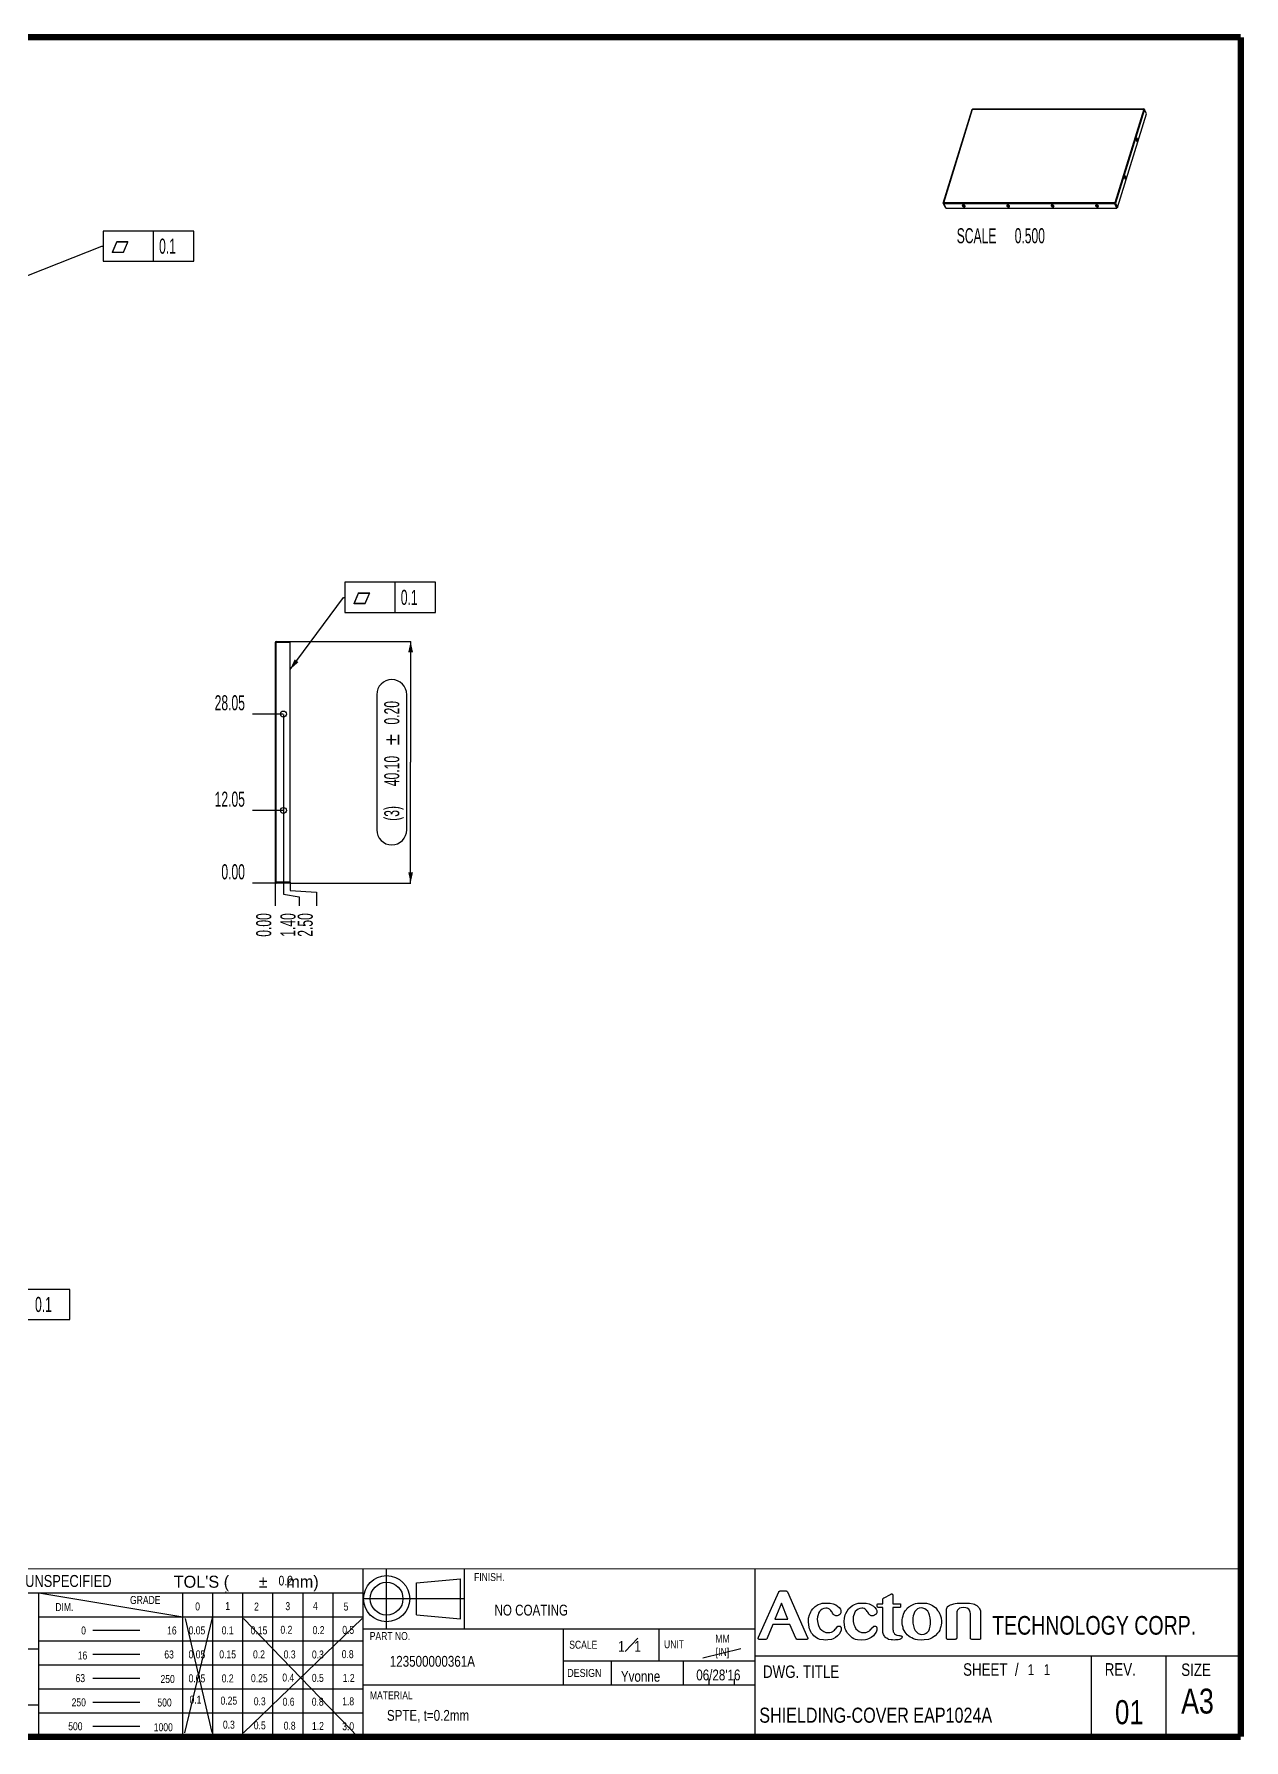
# Model space of a CAD drawing. Header units: millimetres. Extents: x -1 to 407, y -1 to 283.
# Drawn here: x 205.8 to 406.5, y -0.5 to 282.5 of the extents above; entities that cross this region are included whole.
import ezdxf
from ezdxf.enums import TextEntityAlignment as Align

# ---------------------------------------------------------------- set-up
doc = ezdxf.new("R2010")
doc.units = ezdxf.units.MM
doc.header["$LTSCALE"] = 23.1
doc.layers.get('0').update_dxf_attribs({"linetype": 'CONTINUOUS'})
doc.layers.add('02___PRT_ALL_AXES', color=7, linetype='CONTINUOUS')
doc.styles.get("Standard").update_dxf_attribs({"font": 'txt', "width": 0.6})
doc.styles.add('TEXTSTYLE_10', font='txt', dxfattribs={"width": 0.836201})
doc.styles.add('TEXTSTYLE_13', font='gdt', dxfattribs={"width": 0.6})
doc.styles.add('TEXTSTYLE_2', font='txt', dxfattribs={"width": 0.8})
doc.styles.add('TEXTSTYLE_3', font='txt', dxfattribs={"width": 0.782203})
doc.styles.add('TEXTSTYLE_5', font='txt', dxfattribs={"width": 1.011905})
doc.styles.add('TEXTSTYLE_6', font='gdt', dxfattribs={"width": 1.011905})
doc.dimstyles.new('DIMSTYLE_1', dxfattribs={"dimtxt": 2.5, "dimasz": 1.8, "dimexe": 0.05, "dimexo": 0.0625, "dimtad": 1, "dimzin": 0, "dimdsep": 46, "dimtxsty": 'Standard', "dimblk": '_FILLED', "dimblk1": '_FILLED', "dimblk2": '_FILLED', "dimcen": 0.09, "dimadec": 0, "dimazin": 0, "dimtol": 1, "dimtp": 0.2, "dimtm": 0.2, "dimtfac": 1, "dimtofl": 0, "dimtmove": 0, "dimatfit": 3, "dimldrblk": '_FILLED', "dimfxl": 1, "dimtolj": 1, "dimtzin": 0, "dimarcsym": 0})
doc.dimstyles.new('DIMSTYLE_2', dxfattribs={"dimtxt": 2.5, "dimasz": 1.8, "dimexe": 0.05, "dimexo": 0.0625, "dimtad": 0, "dimtih": 1, "dimtoh": 1, "dimzin": 0, "dimdsep": 46, "dimtxsty": 'Standard', "dimblk": '_FILLED', "dimblk1": '_FILLED', "dimblk2": '_FILLED', "dimcen": 0.09, "dimadec": 0, "dimazin": 0, "dimtp": 0.01, "dimtm": 0.01, "dimtfac": 1, "dimtofl": 0, "dimtmove": 0, "dimatfit": 3, "dimldrblk": '_FILLED', "dimfxl": 1, "dimtolj": 1, "dimtzin": 0, "dimarcsym": 0})
doc.dimstyles.get("Standard").update_dxf_attribs({"dimtxt": 2.5, "dimasz": 1.8, "dimexe": 0.05, "dimexo": 0.0625, "dimtad": 1, "dimzin": 0, "dimdsep": 46, "dimtxsty": 'Standard', "dimblk": '_FILLED', "dimblk1": '_FILLED', "dimblk2": '_FILLED', "dimcen": 0.09, "dimadec": 0, "dimazin": 0, "dimtol": 1, "dimtp": 0.01, "dimtm": 0.01, "dimtfac": 1, "dimtofl": 0, "dimtmove": 0, "dimatfit": 3, "dimldrblk": '_FILLED', "dimfxl": 1, "dimtolj": 1, "dimtzin": 0, "dimarcsym": 0})

# ---------------------------------------------------------------- blocks, each defined once
blk = doc.blocks.new('_FILLED')
at = {"color": 0, "linetype": 'ByBlock'}
blk.add_solid([(0, 0), (-1, 0.22), (-1, -0.22)], dxfattribs=at)
blk = doc.blocks.new('*D3')
at = {"color": 2, "linetype": 'Continuous'}
for p, q in [((248.3, 181.75), (268.29, 181.75)), ((268.24, 181.75), (268.24, 161.7)), ((268.24, 141.65), (268.24, 161.7)), ((248.3, 141.65), (268.29, 141.65))]:
    blk.add_line(p, q, dxfattribs=at)
at = {"color": 2, "linetype": 'Continuous', "xscale": 1.8, "yscale": 1.8, "zscale": 1.8}
for p, rotation in [((268.24, 181.75), 90), ((268.24, 141.65), 270)]:
    blk.add_blockref('_FILLED', p, dxfattribs=dict(at, rotation=rotation))
at = {"color": 2, "linetype": 'Continuous', "width": 0.6}
for s, p in [('0.20', (266.36, 169.91)), ('40.10', (266.36, 160.24)), ('(3) ', (266.36, 153.49))]:
    blk.add_text(s, height=2.5, rotation=90, dxfattribs=at).set_placement(p, align=Align.CENTER)
at = {"color": 2, "linetype": 'Continuous', "style": 'TEXTSTYLE_13'}
blk.add_text('`', height=2.5, rotation=90, dxfattribs=at).set_placement((266.36, 165.45), align=Align.CENTER)
blk = doc.blocks.new('*D26')
at = {"color": 2, "linetype": 'Continuous'}
blk.add_line((247.07, 169.7), (241.99, 169.7), dxfattribs=at)
at = {"color": 2, "linetype": 'Continuous', "width": 0.6}
blk.add_text('28.05', height=2.5, dxfattribs=at).set_placement((240.74, 170.32), align=Align.RIGHT)
blk = doc.blocks.new('*D27')
at = {"color": 2, "linetype": 'Continuous'}
blk.add_line((245.87, 141.65), (241.99, 141.65), dxfattribs=at)
at = {"color": 2, "linetype": 'Continuous', "width": 0.6}
blk.add_text('0.00', height=2.5, dxfattribs=at).set_placement((240.74, 142.27), align=Align.RIGHT)
blk = doc.blocks.new('*D28')
at = {"color": 2, "linetype": 'Continuous'}
blk.add_line((247.07, 153.7), (241.99, 153.7), dxfattribs=at)
at = {"color": 2, "linetype": 'Continuous', "width": 0.6}
blk.add_text('12.05', height=2.5, dxfattribs=at).set_placement((240.74, 154.32), align=Align.RIGHT)
blk = doc.blocks.new('*D29')
at = {"color": 2, "linetype": 'Continuous'}
for p, q in [((247.14, 169.64), (247.14, 139.83)), ((247.14, 139.83), (249.75, 139.37)), ((249.75, 139.37), (249.75, 137.9))]:
    blk.add_line(p, q, dxfattribs=at)
at = {"color": 2, "linetype": 'Continuous', "width": 0.6}
blk.add_text('1.40', height=2.5, rotation=90, dxfattribs=at).set_placement((249.13, 136.65), align=Align.RIGHT)
blk = doc.blocks.new('*D30')
at = {"color": 2, "linetype": 'Continuous'}
blk.add_line((245.74, 141.79), (245.74, 137.9), dxfattribs=at)
at = {"color": 2, "linetype": 'Continuous', "width": 0.6}
blk.add_text('0.00', height=2.5, rotation=90, dxfattribs=at).set_placement((245.11, 136.65), align=Align.RIGHT)
blk = doc.blocks.new('*D31')
at = {"color": 2, "linetype": 'Continuous'}
for p, q in [((248.24, 141.79), (248.24, 140.42)), ((248.24, 140.42), (252.63, 140.13)), ((252.63, 140.13), (252.63, 137.9))]:
    blk.add_line(p, q, dxfattribs=at)
at = {"color": 2, "linetype": 'Continuous', "width": 0.6}
blk.add_text('2.50', height=2.5, rotation=90, dxfattribs=at).set_placement((252, 136.65), align=Align.RIGHT)

msp = doc.modelspace()

# ---------------------------------------------------------------- linework, layer by layer
at = {"color": 7, "linetype": 'Continuous'}
for p, q in [((356.632, 254.481), (361.437, 270.031)), ((356.697, 254.514), (361.502, 270.064)), ((361.502, 270.064), (389.887, 270.064)), ((361.533, 270.102), (389.918, 270.102)), ((389.887, 270.064), (385.082, 254.514)), ((390.01, 270.002), (385.205, 254.452)), ((385.555, 253.737), (390.361, 269.287)), ((389.942, 270.08), (389.935, 270.056)), ((389.942, 270.08), (389.96, 270.044)), ((390.361, 269.287), (390.01, 270.002)), ((356.635, 254.452), (356.632, 254.481)), ((356.986, 253.737), (356.635, 254.452)), ((356.635, 254.452), (356.689, 254.452)), ((385.082, 254.514), (356.697, 254.514)), ((356.703, 254.373), (357.054, 253.658)), ((385.088, 254.373), (356.703, 254.373)), ((356.986, 253.737), (357.015, 253.737)), ((357.054, 253.658), (385.439, 253.658)), ((385.082, 254.514), (385.113, 254.452)), ((385.088, 254.373), (385.113, 254.452)), ((385.439, 253.658), (385.088, 254.373)), ((385.205, 254.452), (385.113, 254.452)), ((385.205, 254.452), (385.555, 253.737)), ((385.439, 253.658), (385.463, 253.737)), ((385.555, 253.737), (385.463, 253.737)), ((245.736, 181.551), (245.736, 141.848)), ((248.236, 181.551), (245.736, 181.551)), ((245.936, 141.648), (245.936, 181.751)), ((245.936, 181.751), (248.236, 181.751)), ((248.236, 141.648), (248.236, 181.751)), ((245.736, 141.848), (248.236, 141.848)), ((248.236, 141.648), (245.936, 141.648)), ((109.517, 27.882), (405.995, 27.894)), ((260.341, 0), (260.341, 27.888)), ((264.255, 17.928), (264.255, 27.888)), ((269.196, 25.564), (276.528, 26.228)), ((269.196, 20.252), (269.196, 25.564)), ((276.528, 19.588), (276.528, 26.228)), ((277.192, 17.928), (277.192, 27.888)), ((325.412, 0), (325.412, 27.894)), ((109.541, 23.899), (260.341, 23.904)), ((206.557, 23.904), (230.461, 19.92)), ((206.557, 0), (206.557, 23.904)), ((230.461, 0), (230.461, 23.904)), ((235.441, 0), (235.441, 23.904)), ((240.421, 0), (240.421, 23.904)), ((245.401, 0), (245.401, 23.904)), ((250.381, 0), (250.381, 23.904)), ((255.361, 0), (255.361, 23.904)), ((277.192, 22.908), (260.341, 22.908)), ((325.952, 16.515), (329.351, 24.022)), ((329.351, 24.124), (329.402, 24.124)), ((329.351, 24.022), (329.351, 24.124)), ((329.402, 24.175), (329.503, 24.175)), ((329.402, 24.124), (329.402, 24.175)), ((329.503, 24.175), (329.554, 24.225)), ((329.554, 24.225), (330.569, 24.225)), ((330.569, 24.225), (330.619, 24.175)), ((330.619, 24.175), (330.67, 24.175)), ((330.67, 24.175), (330.771, 24.073)), ((330.771, 24.073), (334.119, 16.464)), ((346.598, 22.906), (346.75, 23.059)), ((346.598, 22.044), (346.598, 22.906)), ((346.75, 23.059), (346.801, 23.059)), ((346.801, 23.059), (347.866, 23.617)), ((347.866, 23.617), (347.917, 23.667)), ((347.917, 23.667), (347.968, 23.667)), ((347.968, 23.667), (348.018, 23.718)), ((348.018, 23.718), (348.12, 23.718)), ((348.12, 23.718), (348.171, 23.667)), ((348.171, 23.667), (348.221, 23.667)), ((348.221, 23.667), (348.221, 23.617)), ((348.221, 23.617), (348.272, 23.566)), ((348.272, 23.566), (348.272, 22.044)), ((206.557, 19.92), (260.341, 19.92)), ((269.196, 20.252), (276.528, 19.588)), ((329.757, 22.146), (328.692, 19.508)), ((330.822, 19.508), (329.757, 22.146)), ((334.272, 19.66), (334.424, 20.218)), ((334.424, 20.218), (334.525, 20.472)), ((334.525, 20.472), (334.627, 20.725)), ((334.627, 20.725), (334.779, 20.979)), ((334.779, 20.979), (334.982, 21.232)), ((334.982, 21.232), (335.388, 21.638)), ((335.388, 21.638), (335.895, 21.943)), ((335.743, 19.914), (335.692, 19.508)), ((335.844, 20.218), (335.743, 19.914)), ((335.946, 20.522), (335.844, 20.218)), ((335.895, 21.943), (336.25, 22.044)), ((336.098, 20.776), (335.946, 20.522)), ((336.301, 21.03), (336.098, 20.776)), ((336.25, 22.044), (336.554, 22.146)), ((336.554, 21.182), (336.301, 21.03)), ((336.554, 22.146), (336.909, 22.196)), ((336.808, 21.283), (336.554, 21.182)), ((337.112, 21.334), (336.808, 21.283)), ((336.909, 22.196), (337.315, 22.196)), ((337.366, 21.334), (337.112, 21.334)), ((337.315, 22.196), (337.873, 22.146)), ((337.518, 21.283), (337.366, 21.334)), ((337.721, 21.182), (337.518, 21.283)), ((337.975, 20.928), (337.721, 21.182)), ((337.873, 22.146), (338.38, 22.044)), ((338.076, 20.776), (337.975, 20.928)), ((338.178, 20.674), (338.076, 20.776)), ((338.228, 20.522), (338.178, 20.674)), ((338.33, 20.37), (338.228, 20.522)), ((338.431, 20.269), (338.33, 20.37)), ((338.38, 22.044), (338.786, 21.892)), ((338.482, 20.218), (338.431, 20.269)), ((338.685, 20.116), (338.482, 20.218)), ((338.786, 20.066), (338.685, 20.116)), ((338.786, 21.892), (339.091, 21.689)), ((339.04, 20.066), (338.786, 20.066)), ((339.192, 20.116), (339.04, 20.066)), ((339.091, 21.689), (339.344, 21.435)), ((339.293, 20.167), (339.192, 20.116)), ((339.446, 20.269), (339.293, 20.167)), ((339.344, 21.435), (339.547, 21.182)), ((339.496, 20.319), (339.446, 20.269)), ((339.598, 20.472), (339.496, 20.319)), ((339.547, 21.182), (339.649, 20.979)), ((339.649, 20.573), (339.598, 20.472)), ((339.649, 20.979), (339.649, 20.573)), ((340.257, 19.66), (340.359, 20.218)), ((340.359, 20.218), (340.46, 20.472)), ((340.46, 20.472), (340.917, 21.232)), ((340.917, 21.232), (341.323, 21.638)), ((341.323, 21.638), (341.576, 21.79)), ((341.576, 21.79), (341.881, 21.943)), ((341.881, 20.522), (341.678, 19.914)), ((341.678, 19.914), (341.678, 19.102)), ((341.881, 21.943), (342.185, 22.044)), ((342.033, 20.776), (341.881, 20.522)), ((342.286, 21.03), (342.033, 20.776)), ((342.185, 22.044), (342.489, 22.146)), ((342.489, 21.182), (342.286, 21.03)), ((342.489, 22.146), (342.895, 22.196)), ((342.794, 21.283), (342.489, 21.182)), ((343.098, 21.334), (342.794, 21.283)), ((342.895, 22.196), (343.25, 22.196)), ((343.301, 21.334), (343.098, 21.334)), ((343.25, 22.196), (343.808, 22.146)), ((343.504, 21.283), (343.301, 21.334)), ((343.656, 21.182), (343.504, 21.283)), ((343.757, 21.08), (343.656, 21.182)), ((343.91, 20.928), (343.757, 21.08)), ((343.808, 22.146), (344.315, 22.044)), ((344.011, 20.776), (343.91, 20.928)), ((344.112, 20.674), (344.011, 20.776)), ((344.214, 20.522), (344.112, 20.674)), ((344.265, 20.37), (344.214, 20.522)), ((344.315, 20.269), (344.265, 20.37)), ((344.315, 22.044), (344.67, 21.892)), ((344.417, 20.218), (344.315, 20.269)), ((344.518, 20.167), (344.417, 20.218)), ((344.569, 20.116), (344.518, 20.167)), ((344.67, 20.066), (344.569, 20.116)), ((344.67, 21.892), (345.026, 21.689)), ((344.975, 20.066), (344.67, 20.066)), ((345.127, 20.116), (344.975, 20.066)), ((345.026, 21.689), (345.279, 21.435)), ((345.228, 20.167), (345.127, 20.116)), ((345.381, 20.269), (345.228, 20.167)), ((345.279, 21.435), (345.482, 21.182)), ((345.482, 20.319), (345.381, 20.269)), ((345.482, 21.182), (345.584, 20.979)), ((345.533, 20.472), (345.482, 20.319)), ((345.584, 20.573), (345.533, 20.472)), ((345.584, 20.979), (345.584, 20.573)), ((345.685, 21.943), (345.736, 21.943)), ((345.685, 21.638), (345.685, 21.943)), ((345.736, 21.537), (345.685, 21.638)), ((345.736, 22.044), (346.598, 22.044)), ((345.736, 21.943), (345.736, 22.044)), ((345.736, 21.486), (345.736, 21.537)), ((345.786, 21.486), (345.736, 21.486)), ((345.786, 21.435), (345.786, 21.486)), ((346.598, 21.435), (345.786, 21.435)), ((346.598, 17.276), (346.598, 21.435)), ((348.272, 22.044), (349.54, 22.044)), ((349.489, 21.435), (348.272, 21.435)), ((348.272, 21.435), (348.272, 17.783)), ((349.54, 21.486), (349.489, 21.486)), ((349.489, 21.486), (349.489, 21.435)), ((349.54, 22.044), (349.54, 21.486)), ((349.845, 19.761), (349.946, 20.066)), ((349.946, 20.066), (350.047, 20.319)), ((350.047, 20.319), (350.149, 20.624)), ((350.149, 20.624), (350.301, 20.877)), ((350.301, 20.877), (350.504, 21.131)), ((350.504, 21.131), (350.656, 21.334)), ((350.656, 21.334), (350.91, 21.537)), ((350.91, 21.537), (351.417, 21.841)), ((351.417, 21.841), (351.721, 21.993)), ((351.62, 20.066), (351.569, 19.711)), ((351.924, 20.776), (351.62, 20.066)), ((351.721, 21.993), (352.026, 22.095)), ((352.127, 21.03), (351.924, 20.776)), ((352.026, 22.095), (352.33, 22.146)), ((352.33, 21.232), (352.127, 21.03)), ((352.33, 22.146), (352.685, 22.196)), ((352.634, 21.334), (352.33, 21.232)), ((352.99, 21.385), (352.634, 21.334)), ((352.685, 22.196), (353.446, 22.196)), ((353.243, 21.334), (352.99, 21.385)), ((353.548, 21.232), (353.243, 21.334)), ((353.446, 22.196), (353.852, 22.146)), ((353.801, 21.08), (353.548, 21.232)), ((354.055, 20.827), (353.801, 21.08)), ((353.852, 22.146), (354.207, 22.044)), ((354.207, 20.522), (354.055, 20.827)), ((354.207, 22.044), (354.511, 21.943)), ((354.359, 20.167), (354.207, 20.522)), ((354.461, 19.711), (354.359, 20.167)), ((354.511, 21.943), (354.816, 21.79)), ((354.816, 21.79), (355.069, 21.638)), ((355.069, 21.638), (355.323, 21.435)), ((355.323, 21.435), (355.526, 21.232)), ((355.526, 21.232), (355.678, 20.979)), ((355.678, 20.979), (355.881, 20.725)), ((355.881, 20.725), (355.982, 20.472)), ((355.982, 20.472), (356.135, 20.218)), ((356.135, 20.218), (356.287, 19.711)), ((357.149, 21.182), (357.2, 21.334)), ((357.149, 16.312), (357.149, 21.182)), ((357.2, 21.334), (357.251, 21.435)), ((357.251, 21.435), (357.352, 21.588)), ((357.352, 21.588), (357.453, 21.689)), ((357.453, 21.689), (357.606, 21.79)), ((357.606, 21.79), (357.809, 21.892)), ((357.809, 21.892), (358.062, 21.943)), ((358.062, 21.943), (358.367, 22.044)), ((358.367, 22.044), (358.62, 22.095)), ((358.62, 22.095), (358.925, 22.146)), ((358.925, 20.877), (358.874, 20.725)), ((358.874, 20.725), (358.874, 16.363)), ((358.925, 22.146), (359.229, 22.146)), ((358.975, 21.03), (358.925, 20.877)), ((359.127, 21.182), (358.975, 21.03)), ((359.33, 21.334), (359.127, 21.182)), ((359.229, 22.146), (359.533, 22.196)), ((359.584, 21.385), (359.33, 21.334)), ((359.533, 22.196), (360.599, 22.196)), ((359.939, 21.435), (359.584, 21.385)), ((360.345, 21.385), (359.939, 21.435)), ((360.599, 21.334), (360.345, 21.385)), ((360.599, 22.196), (361.004, 22.146)), ((360.852, 21.182), (360.599, 21.334)), ((361.004, 21.03), (360.852, 21.182)), ((361.004, 22.146), (361.613, 22.044)), ((361.055, 20.827), (361.004, 21.03)), ((361.106, 20.674), (361.055, 20.827)), ((361.157, 20.472), (361.106, 20.674)), ((361.157, 16.261), (361.157, 20.472)), ((361.613, 22.044), (361.816, 21.993)), ((361.816, 21.993), (361.968, 21.892)), ((361.968, 21.892), (362.07, 21.841)), ((362.07, 21.841), (362.171, 21.79)), ((362.171, 21.79), (362.526, 21.435)), ((362.526, 21.435), (362.628, 21.232)), ((362.628, 21.232), (362.729, 21.08)), ((362.729, 21.08), (362.78, 20.877)), ((362.78, 20.877), (362.78, 20.725)), ((362.78, 20.725), (362.83, 20.573)), ((362.83, 20.573), (362.83, 16.413)), ((215.529, 17.692), (223.322, 17.692)), ((235.325, 19.73), (230.726, 0.635)), ((230.826, 19.63), (235.225, 0.735)), ((240.524, 19.63), (259.52, -0.065)), ((260.22, 19.63), (240.524, 0.635)), ((260.341, 17.928), (325.412, 17.928)), ((293.54, 17.928), (293.54, 8.632)), ((309.476, 12.616), (309.476, 17.928)), ((328.337, 18.645), (327.424, 16.363)), ((331.177, 18.645), (328.337, 18.645)), ((328.692, 19.508), (330.822, 19.508)), ((332.141, 16.363), (331.177, 18.645)), ((334.272, 19.102), (334.272, 19.66)), ((334.322, 18.493), (334.272, 19.102)), ((334.424, 17.935), (334.322, 18.493)), ((334.525, 17.682), (334.424, 17.935)), ((334.627, 17.428), (334.525, 17.682)), ((334.779, 17.174), (334.627, 17.428)), ((334.982, 16.971), (334.779, 17.174)), ((335.692, 19.508), (335.743, 19.102)), ((335.743, 19.102), (335.844, 18.645)), ((335.844, 18.645), (335.996, 18.29)), ((335.996, 18.29), (336.199, 17.935)), ((336.199, 17.935), (336.453, 17.682)), ((336.453, 17.682), (336.808, 17.479)), ((336.808, 17.479), (337.112, 17.327)), ((337.112, 17.327), (337.518, 17.276)), ((337.518, 17.276), (337.822, 17.327)), ((337.822, 17.327), (338.076, 17.377)), ((338.076, 17.377), (338.279, 17.479)), ((338.279, 17.479), (338.431, 17.58)), ((338.431, 17.58), (338.583, 17.682)), ((338.583, 17.682), (338.685, 17.834)), ((338.685, 17.834), (338.786, 17.935)), ((338.786, 17.935), (338.888, 18.087)), ((338.888, 18.087), (339.141, 18.341)), ((339.395, 17.073), (339.091, 16.769)), ((339.141, 18.341), (339.496, 18.341)), ((339.699, 17.682), (339.395, 17.073)), ((339.496, 18.341), (339.547, 18.29)), ((339.547, 18.29), (339.598, 18.24)), ((339.598, 18.24), (339.699, 18.138)), ((339.699, 18.138), (339.699, 17.682)), ((340.207, 19.102), (340.257, 19.66)), ((340.257, 18.493), (340.207, 19.102)), ((340.359, 17.935), (340.257, 18.493)), ((340.46, 17.682), (340.359, 17.935)), ((340.612, 17.428), (340.46, 17.682)), ((340.714, 17.174), (340.612, 17.428)), ((341.323, 16.566), (340.714, 17.174)), ((341.678, 19.102), (341.779, 18.645)), ((341.779, 18.645), (341.931, 18.29)), ((341.931, 18.29), (342.134, 17.935)), ((342.134, 17.935), (342.388, 17.682)), ((342.388, 17.682), (342.692, 17.479)), ((342.692, 17.479), (343.047, 17.327)), ((343.047, 17.327), (343.453, 17.276)), ((343.453, 17.276), (343.757, 17.327)), ((343.757, 17.327), (343.96, 17.377)), ((343.96, 17.377), (344.163, 17.479)), ((344.163, 17.479), (344.366, 17.58)), ((344.366, 17.58), (344.518, 17.682)), ((344.518, 17.682), (344.62, 17.834)), ((344.62, 17.834), (344.721, 17.935)), ((344.721, 17.935), (344.823, 18.087)), ((344.823, 18.087), (344.873, 18.138)), ((344.873, 18.138), (344.975, 18.189)), ((344.975, 18.189), (345.026, 18.24)), ((345.026, 18.29), (345.076, 18.341)), ((345.026, 18.24), (345.026, 18.29)), ((345.279, 17.073), (345.026, 16.769)), ((345.076, 18.341), (345.381, 18.341)), ((345.482, 17.377), (345.279, 17.073)), ((345.381, 18.341), (345.482, 18.29)), ((345.482, 18.29), (345.533, 18.24)), ((345.584, 17.682), (345.482, 17.377)), ((345.533, 18.24), (345.533, 18.189)), ((345.533, 18.189), (345.584, 18.138)), ((345.584, 18.138), (345.584, 17.682)), ((346.649, 17.124), (346.598, 17.276)), ((346.7, 16.971), (346.649, 17.124)), ((348.272, 17.783), (348.323, 17.631)), ((348.323, 17.631), (348.323, 17.428)), ((348.323, 17.428), (348.424, 17.276)), ((348.424, 17.276), (348.526, 17.073)), ((348.526, 17.073), (348.678, 16.971)), ((349.794, 19.406), (349.845, 19.761)), ((349.794, 18.747), (349.794, 19.406)), ((349.845, 18.442), (349.794, 18.747)), ((349.946, 18.138), (349.845, 18.442)), ((349.997, 17.885), (349.946, 18.138)), ((350.149, 17.631), (349.997, 17.885)), ((350.301, 17.377), (350.149, 17.631)), ((350.453, 17.124), (350.301, 17.377)), ((350.656, 16.921), (350.453, 17.124)), ((351.569, 19.711), (351.569, 18.848)), ((351.569, 18.848), (351.671, 18.392)), ((351.671, 18.392), (351.823, 17.986)), ((351.823, 17.986), (351.975, 17.631)), ((351.975, 17.631), (352.482, 17.124)), ((352.482, 17.124), (352.787, 17.022)), ((352.787, 17.022), (353.091, 16.971)), ((353.091, 16.971), (353.446, 17.022)), ((353.446, 17.022), (353.7, 17.124)), ((353.7, 17.124), (353.953, 17.327)), ((353.953, 17.327), (354.207, 17.58)), ((354.207, 17.58), (354.359, 17.935)), ((354.359, 17.935), (354.461, 18.341)), ((354.511, 19.254), (354.461, 19.711)), ((354.461, 18.341), (354.511, 18.747)), ((354.511, 18.747), (354.511, 19.254)), ((355.678, 17.174), (355.272, 16.769)), ((355.881, 17.428), (355.678, 17.174)), ((356.033, 17.682), (355.881, 17.428)), ((356.135, 17.986), (356.033, 17.682)), ((356.236, 18.29), (356.135, 17.986)), ((356.287, 18.544), (356.236, 18.29)), ((356.287, 19.711), (356.338, 19.203)), ((356.338, 18.899), (356.287, 18.544)), ((356.338, 19.203), (356.338, 18.899)), ((139.036, 14.608), (206.557, 14.608)), ((206.557, 15.936), (260.341, 15.936)), ((305.937, 16.335), (303.86, 14.155)), ((323.019, 14.592), (316.739, 13.046)), ((325.851, 16.312), (325.902, 16.312)), ((325.902, 16.261), (325.851, 16.312)), ((325.902, 16.413), (325.952, 16.464)), ((325.902, 16.312), (325.902, 16.413)), ((325.952, 16.211), (325.902, 16.261)), ((325.952, 16.464), (325.952, 16.515)), ((326.003, 16.211), (325.952, 16.211)), ((326.054, 16.16), (326.003, 16.211)), ((327.17, 16.16), (326.054, 16.16)), ((327.271, 16.211), (327.17, 16.16)), ((327.322, 16.211), (327.271, 16.211)), ((327.424, 16.312), (327.322, 16.211)), ((327.424, 16.363), (327.424, 16.312)), ((332.192, 16.312), (332.141, 16.363)), ((332.243, 16.261), (332.192, 16.312)), ((332.243, 16.211), (332.243, 16.261)), ((332.344, 16.211), (332.243, 16.211)), ((332.395, 16.16), (332.344, 16.211)), ((334.018, 16.16), (332.395, 16.16)), ((334.069, 16.211), (334.018, 16.16)), ((334.119, 16.211), (334.069, 16.211)), ((334.119, 16.464), (334.119, 16.413)), ((334.119, 16.413), (334.17, 16.413)), ((334.17, 16.261), (334.119, 16.261)), ((334.119, 16.261), (334.119, 16.211)), ((334.17, 16.413), (334.17, 16.261)), ((335.134, 16.769), (334.982, 16.971)), ((335.388, 16.566), (335.134, 16.769)), ((335.59, 16.413), (335.388, 16.566)), ((335.844, 16.261), (335.59, 16.413)), ((336.148, 16.16), (335.844, 16.261)), ((336.757, 16.058), (336.148, 16.16)), ((337.112, 16.008), (336.757, 16.058)), ((337.467, 16.058), (337.112, 16.008)), ((338.076, 16.16), (337.467, 16.058)), ((338.33, 16.261), (338.076, 16.16)), ((338.735, 16.464), (338.33, 16.261)), ((339.091, 16.769), (338.735, 16.464)), ((341.525, 16.413), (341.323, 16.566)), ((341.779, 16.261), (341.525, 16.413)), ((342.083, 16.16), (341.779, 16.261)), ((342.388, 16.109), (342.083, 16.16)), ((343.098, 16.008), (342.388, 16.109)), ((343.707, 16.109), (343.098, 16.008)), ((343.96, 16.16), (343.707, 16.109)), ((344.214, 16.261), (343.96, 16.16)), ((344.67, 16.464), (344.214, 16.261)), ((345.026, 16.769), (344.67, 16.464)), ((346.801, 16.819), (346.7, 16.971)), ((346.902, 16.667), (346.801, 16.819)), ((347.004, 16.515), (346.902, 16.667)), ((347.105, 16.413), (347.004, 16.515)), ((347.258, 16.363), (347.105, 16.413)), ((347.562, 16.16), (347.258, 16.363)), ((347.968, 16.058), (347.562, 16.16)), ((348.221, 16.058), (347.968, 16.058)), ((348.475, 16.008), (348.221, 16.058)), ((348.678, 16.058), (348.475, 16.008)), ((348.678, 16.971), (348.931, 16.87)), ((348.931, 16.058), (348.678, 16.058)), ((348.931, 16.87), (349.236, 16.819)), ((349.134, 16.109), (348.931, 16.058)), ((349.337, 16.16), (349.134, 16.109)), ((349.236, 16.819), (349.439, 16.819)), ((349.54, 16.211), (349.337, 16.16)), ((349.439, 16.819), (349.54, 16.769)), ((349.54, 16.769), (349.642, 16.769)), ((349.692, 16.312), (349.54, 16.211)), ((349.642, 16.769), (349.692, 16.718)), ((349.692, 16.718), (349.743, 16.667)), ((349.743, 16.413), (349.692, 16.312)), ((349.743, 16.667), (349.794, 16.616)), ((349.794, 16.515), (349.743, 16.413)), ((349.794, 16.616), (349.794, 16.515)), ((350.91, 16.718), (350.656, 16.921)), ((351.113, 16.515), (350.91, 16.718)), ((351.417, 16.413), (351.113, 16.515)), ((351.671, 16.261), (351.417, 16.413)), ((352.026, 16.16), (351.671, 16.261)), ((352.33, 16.109), (352.026, 16.16)), ((353.04, 16.008), (352.33, 16.109)), ((353.446, 16.058), (353.04, 16.008)), ((354.156, 16.16), (353.446, 16.058)), ((354.461, 16.261), (354.156, 16.16)), ((354.765, 16.413), (354.461, 16.261)), ((355.019, 16.566), (354.765, 16.413)), ((355.272, 16.769), (355.019, 16.566)), ((357.2, 16.261), (357.149, 16.312)), ((357.2, 16.211), (357.2, 16.261)), ((357.301, 16.211), (357.2, 16.211)), ((357.352, 16.16), (357.301, 16.211)), ((358.62, 16.16), (357.352, 16.16)), ((358.671, 16.211), (358.62, 16.16)), ((358.772, 16.211), (358.671, 16.211)), ((358.823, 16.261), (358.772, 16.211)), ((358.874, 16.363), (358.823, 16.312)), ((358.823, 16.312), (358.823, 16.261)), ((361.207, 16.261), (361.157, 16.261)), ((361.207, 16.211), (361.207, 16.261)), ((361.258, 16.211), (361.207, 16.211)), ((361.359, 16.16), (361.258, 16.211)), ((362.678, 16.16), (361.359, 16.16)), ((362.729, 16.211), (362.678, 16.16)), ((362.78, 16.211), (362.729, 16.211)), ((362.83, 16.413), (362.78, 16.363)), ((362.78, 16.363), (362.78, 16.211)), ((206.557, 11.952), (260.341, 11.952)), ((215.529, 13.708), (223.322, 13.708)), ((293.54, 12.616), (325.412, 12.616)), ((301.508, 12.616), (301.508, 8.632)), ((313.495, 8.628), (313.495, 12.587)), ((325.412, 13.431), (405.995, 13.431)), ((381.2, 0), (381.2, 13.431)), ((393.598, 0), (393.598, 13.431)), ((215.529, 9.724), (223.322, 9.724)), ((260.341, 8.632), (325.412, 8.632)), ((317.753, 8.632), (317.753, 9.608)), ((322.006, 8.632), (322.006, 9.608)), ((206.557, 7.968), (260.341, 7.968)), ((215.529, 5.74), (223.322, 5.74)), ((139.036, 5.312), (206.557, 5.312)), ((206.557, 3.984), (260.341, 3.984)), ((215.529, 1.756), (223.322, 1.756))]:
    msp.add_line(p, q, dxfattribs=at)
at = {"color": 3, "linetype": 'Continuous'}
msp.add_line((385.113, 254.452), (385.463, 253.737), dxfattribs=at)
at = {"color": 2, "linetype": 'Continuous'}
for p, q in [((232.251, 249.831), (217.23, 249.831)), ((217.23, 249.831), (217.23, 244.831)), ((225.564, 244.831), (225.564, 249.831)), ((232.251, 244.831), (232.251, 249.831)), ((217.23, 244.831), (232.251, 244.831)), ((257.337, 191.555), (257.337, 186.555)), ((272.358, 191.555), (257.337, 191.555)), ((265.671, 186.555), (265.671, 191.555)), ((272.358, 186.555), (272.358, 191.555)), ((257.337, 186.555), (272.358, 186.555)), ((262.611, 172.908), (262.611, 150.491)), ((267.611, 150.491), (267.611, 172.908)), ((211.663, 74.232), (196.642, 74.232)), ((211.663, 69.232), (211.663, 74.232)), ((196.642, 69.232), (211.663, 69.232))]:
    msp.add_line(p, q, dxfattribs=at)
at = {"color": 7, "linetype": 'Continuous', "const_width": 1.033}
for points in [[(405.995, 281.997), (0, 281.997)], [(405.995, 0), (405.995, 281.997)], [(0, 0), (405.995, 0)]]:
    msp.add_lwpolyline(points, dxfattribs=at)
at = {"color": 7, "linetype": 'Continuous'}
for radius in [3.828, 2.719]:
    msp.add_circle((264.255, 22.908), radius, dxfattribs=at)
for centre, radius, start, end in [((389.884, 269.891), 0.173, 71.96416, 81.0642), ((389.886, 269.895), 0.168, 63.30824, 71.99061), ((245.936, 181.551), 0.2, 90, 180), ((245.936, 141.848), 0.2, 180, 270)]:
    msp.add_arc(centre, radius, start, end, dxfattribs=at)
at = {"color": 2, "linetype": 'Continuous'}
for centre, start, end in [((265.111, 172.908), 0, 180), ((265.111, 150.491), 180, 360)]:
    msp.add_arc(centre, 2.5, start, end, dxfattribs=at)
at = {"color": 7, "linetype": 'Continuous'}
for points, knots in [([(361.437, 270.031), (361.44, 270.042), (361.462, 270.061), (361.488, 270.064), (361.502, 270.064)], [0, 0, 0, 0, 0.4265765, 1, 1, 1, 1]), ([(361.533, 270.102), (361.53, 270.102), (361.513, 270.096), (361.506, 270.077), (361.502, 270.064)], [0, 0, 0, 0, 0.1787763, 1, 1, 1, 1]), ([(389.904, 270.095), (389.902, 270.093), (389.895, 270.084), (389.89, 270.073), (389.887, 270.064)], [0, 0, 0, 0, 0.208127, 1, 1, 1, 1]), ([(389.918, 270.102), (389.914, 270.102), (389.909, 270.099), (389.905, 270.096), (389.904, 270.095)], [0, 0, 0, 0, 0.7139445, 1, 1, 1, 1]), ([(389.942, 270.08), (389.941, 270.083), (389.935, 270.092), (389.926, 270.102), (389.918, 270.102)], [0, 0, 0, 0, 0.3207397, 1, 1, 1, 1]), ([(390.01, 270.002), (390.008, 270.006), (389.996, 270.025), (389.977, 270.038), (389.961, 270.046)], [0, 0, 0, 0, 0.2163853, 1, 1, 1, 1]), ([(356.632, 254.481), (356.634, 254.489), (356.642, 254.498), (356.652, 254.504), (356.655, 254.505)], [0, 0, 0, 0, 0.7210138, 1, 1, 1, 1]), ([(356.655, 254.505), (356.658, 254.507), (356.671, 254.512), (356.686, 254.514), (356.697, 254.514)], [0, 0, 0, 0, 0.2273517, 1, 1, 1, 1]), ([(356.703, 254.373), (356.7, 254.379), (356.69, 254.409), (356.687, 254.441), (356.689, 254.466)], [0, 0, 0, 0, 0.2112962, 1, 1, 1, 1]), ([(356.689, 254.466), (356.689, 254.47), (356.69, 254.486), (356.693, 254.502), (356.697, 254.514)], [0, 0, 0, 0, 0.2666782, 1, 1, 1, 1]), ([(385.088, 254.373), (385.085, 254.379), (385.075, 254.409), (385.073, 254.441), (385.074, 254.466)], [0, 0, 0, 0, 0.2112962, 1, 1, 1, 1]), ([(385.074, 254.466), (385.074, 254.47), (385.076, 254.486), (385.079, 254.502), (385.082, 254.514)], [0, 0, 0, 0, 0.2666782, 1, 1, 1, 1]), ([(385.205, 254.452), (385.202, 254.458), (385.181, 254.486), (385.148, 254.502), (385.122, 254.508)], [0, 0, 0, 0, 0.2116569, 1, 1, 1, 1])]:
    msp.add_open_spline(points, degree=3, knots=knots, dxfattribs=at)
for points in [[(389.911, 270.062), (389.903, 270.063), (389.895, 270.064), (389.887, 270.064)], [(385.122, 254.508), (385.109, 254.512), (385.096, 254.514), (385.082, 254.514)]]:
    msp.add_open_spline(points, degree=3, dxfattribs=at)
at = {"layer": '02___PRT_ALL_AXES', "color": 7, "linetype": 'Continuous'}
for p, q in [((388.727, 265.182), (388.819, 265.182)), ((386.79, 258.916), (386.882, 258.916)), ((359.819, 254.079), (359.795, 254)), ((367.188, 254.079), (367.163, 254)), ((374.556, 254.079), (374.532, 254)), ((381.925, 254.079), (381.9, 254))]:
    msp.add_line(p, q, dxfattribs=at)
for centre in [(247.136, 169.698), (247.136, 153.698)]:
    msp.add_circle(centre, 0.5, dxfattribs=at)
for centre, radius, start, end in [((359.864, 254.05), 0.0808, 162.95916, 167.5305), ((359.889, 254.029), 0.114, 126.07183, 133.1261), ((367.232, 254.05), 0.0808, 162.95916, 167.5305), ((367.258, 254.029), 0.114, 126.07183, 133.1261), ((374.6, 254.05), 0.0808, 162.95916, 167.5305), ((374.626, 254.029), 0.114, 126.07183, 133.1261), ((381.969, 254.05), 0.0808, 162.95916, 167.5305), ((381.995, 254.029), 0.114, 126.07183, 133.1261)]:
    msp.add_arc(centre, radius, start, end, dxfattribs=at)
at = {"layer": '02___PRT_ALL_AXES', "color": 3, "linetype": 'Continuous'}
for centre in [(360.185, 254.049), (367.554, 254.049), (374.922, 254.049), (382.291, 254.049)]:
    msp.add_arc(centre, 0.114, 306.07183, 313.1261, dxfattribs=at)
at = {"layer": '02___PRT_ALL_AXES', "color": 7, "linetype": 'Continuous'}
for points, knots in [([(388.671, 265.094), (388.661, 265.04), (388.657, 264.937), (388.677, 264.834), (388.698, 264.791)], [0, 0, 0, 0, 0.5332023, 1, 1, 1, 1]), ([(388.698, 265.181), (388.695, 265.175), (388.683, 265.147), (388.675, 265.118), (388.671, 265.094)], [0, 0, 0, 0, 0.223476, 1, 1, 1, 1]), ([(388.758, 265.236), (388.753, 265.236), (388.725, 265.229), (388.708, 265.202), (388.698, 265.181)], [0, 0, 0, 0, 0.1976145, 1, 1, 1, 1]), ([(388.698, 264.791), (388.701, 264.785), (388.711, 264.767), (388.724, 264.75), (388.737, 264.743)], [0, 0, 0, 0, 0.2944746, 1, 1, 1, 1]), ([(388.819, 265.182), (388.815, 265.19), (388.802, 265.214), (388.777, 265.236), (388.758, 265.236)], [0, 0, 0, 0, 0.3218791, 1, 1, 1, 1]), ([(388.758, 264.736), (388.777, 264.736), (388.806, 264.763), (388.827, 264.807), (388.849, 264.876), (388.859, 264.974), (388.854, 265.055), (388.846, 265.095)], [0, 0, 0, 0, 0.1439509, 0.2511952, 0.3814507, 0.6870852, 1, 1, 1, 1]), ([(388.846, 265.095), (388.845, 265.104), (388.838, 265.133), (388.829, 265.162), (388.819, 265.182)], [0, 0, 0, 0, 0.2757127, 1, 1, 1, 1]), ([(386.734, 258.828), (386.724, 258.774), (386.721, 258.67), (386.74, 258.567), (386.761, 258.524)], [0, 0, 0, 0, 0.5332023, 1, 1, 1, 1]), ([(386.761, 258.915), (386.758, 258.909), (386.746, 258.881), (386.738, 258.851), (386.734, 258.828)], [0, 0, 0, 0, 0.223476, 1, 1, 1, 1]), ([(386.822, 258.97), (386.816, 258.97), (386.788, 258.963), (386.771, 258.935), (386.761, 258.915)], [0, 0, 0, 0, 0.1976145, 1, 1, 1, 1]), ([(386.761, 258.524), (386.764, 258.518), (386.774, 258.5), (386.788, 258.483), (386.801, 258.476)], [0, 0, 0, 0, 0.2944746, 1, 1, 1, 1]), ([(386.882, 258.916), (386.879, 258.924), (386.866, 258.947), (386.841, 258.97), (386.822, 258.97)], [0, 0, 0, 0, 0.3218791, 1, 1, 1, 1]), ([(386.822, 258.47), (386.841, 258.47), (386.87, 258.496), (386.891, 258.54), (386.912, 258.609), (386.923, 258.707), (386.917, 258.789), (386.91, 258.829)], [0, 0, 0, 0, 0.1439509, 0.2511952, 0.3814507, 0.6870852, 1, 1, 1, 1]), ([(386.91, 258.829), (386.908, 258.837), (386.902, 258.867), (386.892, 258.896), (386.882, 258.916)], [0, 0, 0, 0, 0.2757127, 1, 1, 1, 1]), ([(359.785, 254.068), (359.783, 254.062), (359.781, 254.039), (359.787, 254.016), (359.795, 254)], [0, 0, 0, 0, 0.2358024, 1, 1, 1, 1]), ([(359.795, 254), (359.811, 253.967), (359.874, 253.906), (359.991, 253.854), (360.117, 253.837), (360.2, 253.858), (360.228, 253.879)], [0, 0, 0, 0, 0.2297765, 0.507901, 0.7812953, 1, 1, 1, 1]), ([(359.9, 254.152), (359.892, 254.15), (359.865, 254.145), (359.838, 254.134), (359.822, 254.122)], [0, 0, 0, 0, 0.2745188, 1, 1, 1, 1]), ([(360.199, 254.068), (360.158, 254.102), (360.06, 254.149), (359.951, 254.16), (359.9, 254.152)], [0, 0, 0, 0, 0.5051974, 1, 1, 1, 1]), ([(360.255, 254), (360.252, 254.006), (360.238, 254.032), (360.217, 254.053), (360.199, 254.068)], [0, 0, 0, 0, 0.227033, 1, 1, 1, 1]), ([(360.228, 253.879), (360.233, 253.882), (360.248, 253.895), (360.26, 253.912), (360.264, 253.927)], [0, 0, 0, 0, 0.2671304, 1, 1, 1, 1]), ([(367.153, 254.068), (367.152, 254.062), (367.149, 254.039), (367.156, 254.016), (367.163, 254)], [0, 0, 0, 0, 0.2358024, 1, 1, 1, 1]), ([(367.163, 254), (367.18, 253.967), (367.242, 253.906), (367.36, 253.854), (367.486, 253.837), (367.568, 253.858), (367.597, 253.879)], [0, 0, 0, 0, 0.2297765, 0.507901, 0.7812953, 1, 1, 1, 1]), ([(367.268, 254.152), (367.26, 254.15), (367.233, 254.145), (367.207, 254.134), (367.19, 254.122)], [0, 0, 0, 0, 0.2745188, 1, 1, 1, 1]), ([(367.568, 254.068), (367.527, 254.102), (367.428, 254.149), (367.32, 254.16), (367.268, 254.152)], [0, 0, 0, 0, 0.5051974, 1, 1, 1, 1]), ([(367.624, 254), (367.621, 254.006), (367.606, 254.032), (367.585, 254.053), (367.568, 254.068)], [0, 0, 0, 0, 0.227033, 1, 1, 1, 1]), ([(367.597, 253.879), (367.601, 253.882), (367.617, 253.895), (367.628, 253.912), (367.633, 253.927)], [0, 0, 0, 0, 0.2671304, 1, 1, 1, 1]), ([(374.522, 254.068), (374.52, 254.062), (374.518, 254.039), (374.524, 254.016), (374.532, 254)], [0, 0, 0, 0, 0.2358024, 1, 1, 1, 1]), ([(374.532, 254), (374.548, 253.967), (374.611, 253.906), (374.728, 253.854), (374.854, 253.837), (374.937, 253.858), (374.965, 253.879)], [0, 0, 0, 0, 0.2297765, 0.507901, 0.7812953, 1, 1, 1, 1]), ([(374.637, 254.152), (374.629, 254.15), (374.602, 254.145), (374.575, 254.134), (374.559, 254.122)], [0, 0, 0, 0, 0.2745188, 1, 1, 1, 1]), ([(374.936, 254.068), (374.895, 254.102), (374.797, 254.149), (374.688, 254.16), (374.637, 254.152)], [0, 0, 0, 0, 0.5051974, 1, 1, 1, 1]), ([(374.992, 254), (374.989, 254.006), (374.975, 254.032), (374.954, 254.053), (374.936, 254.068)], [0, 0, 0, 0, 0.227033, 1, 1, 1, 1]), ([(374.965, 253.879), (374.97, 253.882), (374.985, 253.895), (374.997, 253.912), (375.001, 253.927)], [0, 0, 0, 0, 0.2671304, 1, 1, 1, 1]), ([(381.89, 254.068), (381.889, 254.062), (381.886, 254.039), (381.893, 254.016), (381.9, 254)], [0, 0, 0, 0, 0.2358024, 1, 1, 1, 1]), ([(381.9, 254), (381.917, 253.967), (381.979, 253.906), (382.097, 253.854), (382.223, 253.837), (382.305, 253.858), (382.334, 253.879)], [0, 0, 0, 0, 0.2297765, 0.507901, 0.7812953, 1, 1, 1, 1]), ([(382.005, 254.152), (381.997, 254.15), (381.97, 254.145), (381.944, 254.134), (381.927, 254.122)], [0, 0, 0, 0, 0.2745188, 1, 1, 1, 1]), ([(382.305, 254.068), (382.264, 254.102), (382.165, 254.149), (382.057, 254.16), (382.005, 254.152)], [0, 0, 0, 0, 0.5051974, 1, 1, 1, 1]), ([(382.361, 254), (382.358, 254.006), (382.343, 254.032), (382.322, 254.053), (382.305, 254.068)], [0, 0, 0, 0, 0.227033, 1, 1, 1, 1]), ([(382.334, 253.879), (382.338, 253.882), (382.354, 253.895), (382.365, 253.912), (382.369, 253.927)], [0, 0, 0, 0, 0.2671304, 1, 1, 1, 1])]:
    msp.add_open_spline(points, degree=3, knots=knots, dxfattribs=at)
at = {"layer": '02___PRT_ALL_AXES', "color": 3, "linetype": 'Continuous'}
for points in [[(388.727, 265.182), (388.723, 265.19), (388.719, 265.198), (388.714, 265.205)], [(388.714, 264.768), (388.719, 264.775), (388.723, 264.783), (388.727, 264.791)], [(388.737, 265.16), (388.734, 265.167), (388.731, 265.175), (388.727, 265.182)], [(386.79, 258.916), (386.786, 258.924), (386.782, 258.931), (386.777, 258.938)], [(386.777, 258.501), (386.782, 258.509), (386.787, 258.516), (386.791, 258.525)], [(386.8, 258.893), (386.797, 258.901), (386.794, 258.908), (386.79, 258.916)], [(359.808, 254.112), (359.81, 254.1), (359.814, 254.089), (359.819, 254.079)], [(359.843, 254.043), (359.852, 254.032), (359.863, 254.021), (359.875, 254.011)], [(367.177, 254.112), (367.178, 254.1), (367.182, 254.089), (367.188, 254.079)], [(367.211, 254.043), (367.221, 254.032), (367.232, 254.021), (367.243, 254.011)], [(374.545, 254.112), (374.547, 254.1), (374.551, 254.089), (374.556, 254.079)], [(374.58, 254.043), (374.589, 254.032), (374.6, 254.021), (374.612, 254.011)], [(381.914, 254.112), (381.915, 254.1), (381.919, 254.089), (381.925, 254.079)], [(381.948, 254.043), (381.958, 254.032), (381.969, 254.021), (381.98, 254.011)]]:
    msp.add_open_spline(points, degree=3, dxfattribs=at)
for points, knots in [([(388.727, 264.791), (388.73, 264.797), (388.742, 264.825), (388.75, 264.855), (388.754, 264.878)], [0, 0, 0, 0, 0.223476, 1, 1, 1, 1]), ([(388.754, 265.095), (388.753, 265.101), (388.748, 265.123), (388.742, 265.144), (388.737, 265.16)], [0, 0, 0, 0, 0.2658066, 1, 1, 1, 1]), ([(388.754, 264.878), (388.757, 264.896), (388.767, 264.968), (388.764, 265.042), (388.754, 265.095)], [0, 0, 0, 0, 0.2453173, 1, 1, 1, 1]), ([(386.791, 258.525), (386.794, 258.531), (386.806, 258.559), (386.813, 258.589), (386.818, 258.612)], [0, 0, 0, 0, 0.223476, 1, 1, 1, 1]), ([(386.817, 258.829), (386.816, 258.835), (386.812, 258.856), (386.806, 258.878), (386.8, 258.893)], [0, 0, 0, 0, 0.2658066, 1, 1, 1, 1]), ([(386.818, 258.612), (386.821, 258.629), (386.83, 258.701), (386.828, 258.775), (386.817, 258.829)], [0, 0, 0, 0, 0.2453173, 1, 1, 1, 1]), ([(359.819, 254.079), (359.821, 254.076), (359.827, 254.063), (359.836, 254.051), (359.843, 254.043)], [0, 0, 0, 0, 0.2368647, 1, 1, 1, 1]), ([(359.875, 254.011), (359.916, 253.977), (360.014, 253.93), (360.123, 253.918), (360.175, 253.927)], [0, 0, 0, 0, 0.5051974, 1, 1, 1, 1]), ([(360.175, 253.927), (360.182, 253.928), (360.21, 253.934), (360.236, 253.945), (360.253, 253.957)], [0, 0, 0, 0, 0.2745188, 1, 1, 1, 1]), ([(367.188, 254.079), (367.189, 254.076), (367.196, 254.063), (367.204, 254.051), (367.211, 254.043)], [0, 0, 0, 0, 0.2368647, 1, 1, 1, 1]), ([(367.243, 254.011), (367.285, 253.977), (367.383, 253.93), (367.492, 253.918), (367.543, 253.927)], [0, 0, 0, 0, 0.5051974, 1, 1, 1, 1]), ([(367.543, 253.927), (367.551, 253.928), (367.578, 253.934), (367.605, 253.945), (367.621, 253.957)], [0, 0, 0, 0, 0.2745188, 1, 1, 1, 1]), ([(374.556, 254.079), (374.558, 254.076), (374.564, 254.063), (374.573, 254.051), (374.58, 254.043)], [0, 0, 0, 0, 0.2368647, 1, 1, 1, 1]), ([(374.612, 254.011), (374.653, 253.977), (374.751, 253.93), (374.86, 253.918), (374.912, 253.927)], [0, 0, 0, 0, 0.5051974, 1, 1, 1, 1]), ([(374.912, 253.927), (374.919, 253.928), (374.947, 253.934), (374.973, 253.945), (374.989, 253.957)], [0, 0, 0, 0, 0.2745188, 1, 1, 1, 1]), ([(381.925, 254.079), (381.926, 254.076), (381.933, 254.063), (381.941, 254.051), (381.948, 254.043)], [0, 0, 0, 0, 0.2368647, 1, 1, 1, 1]), ([(381.98, 254.011), (382.022, 253.977), (382.12, 253.93), (382.229, 253.918), (382.28, 253.927)], [0, 0, 0, 0, 0.5051974, 1, 1, 1, 1]), ([(382.28, 253.927), (382.288, 253.928), (382.315, 253.934), (382.342, 253.945), (382.358, 253.957)], [0, 0, 0, 0, 0.2745188, 1, 1, 1, 1])]:
    msp.add_open_spline(points, degree=3, knots=knots, dxfattribs=at)
at = {"layer": '02___PRT_ALL_AXES', "color": 7, "linetype": 'Continuous'}
for points in [[(388.737, 264.743), (388.743, 264.739), (388.751, 264.736), (388.758, 264.736)], [(386.801, 258.476), (386.807, 258.472), (386.815, 258.47), (386.822, 258.47)], [(359.796, 254.094), (359.792, 254.088), (359.788, 254.081), (359.786, 254.074)], [(359.811, 254.113), (359.805, 254.107), (359.8, 254.101), (359.796, 254.094)], [(360.266, 253.967), (360.264, 253.978), (360.261, 253.99), (360.255, 254)], [(360.264, 253.927), (360.268, 253.939), (360.269, 253.954), (360.266, 253.967)], [(367.164, 254.094), (367.16, 254.088), (367.157, 254.081), (367.155, 254.074)], [(367.18, 254.113), (367.174, 254.107), (367.169, 254.101), (367.164, 254.094)], [(367.635, 253.967), (367.633, 253.978), (367.629, 253.99), (367.624, 254)], [(367.633, 253.927), (367.636, 253.939), (367.637, 253.954), (367.635, 253.967)], [(374.533, 254.094), (374.529, 254.088), (374.525, 254.081), (374.523, 254.074)], [(374.548, 254.113), (374.542, 254.107), (374.537, 254.101), (374.533, 254.094)], [(375.003, 253.967), (375.001, 253.978), (374.998, 253.99), (374.992, 254)], [(375.001, 253.927), (375.005, 253.939), (375.005, 253.954), (375.003, 253.967)], [(381.901, 254.094), (381.897, 254.088), (381.894, 254.081), (381.892, 254.074)], [(381.917, 254.113), (381.911, 254.107), (381.906, 254.101), (381.901, 254.094)], [(382.372, 253.967), (382.37, 253.978), (382.366, 253.99), (382.361, 254)], [(382.369, 253.927), (382.373, 253.939), (382.374, 253.954), (382.372, 253.967)]]:
    msp.add_open_spline(points, degree=3, dxfattribs=at)

# ---------------------------------------------------------------- texts
at = {"color": 2, "linetype": 'Continuous', "width": 0.6}
for s, p in [('SCALE ', (365.997, 247.808)), ('0.500', (373.497, 247.808))]:
    msp.add_text(s, height=2.5, dxfattribs=at).set_placement(p, align=Align.RIGHT)
at = {"color": 2, "linetype": 'Continuous', "style": 'TEXTSTYLE_13'}
for p in [(218.48, 246.081), (258.587, 187.805)]:
    msp.add_text('c', height=2.5, dxfattribs=at).set_placement(p)
at = {"color": 2, "linetype": 'Continuous', "width": 0.6}
for p in [(226.501, 246.081), (266.608, 187.805), (205.913, 70.482)]:
    msp.add_text('0.1', height=2.5, dxfattribs=at).set_placement(p)
at = {"color": 7, "linetype": 'Continuous'}
for s, height, style, width, p in [('UNSPECIFIED', 1.99197, 'TEXTSTYLE_2', 0.8, (204.279, 24.851)), ("TOL'S (", 1.992, 'TEXTSTYLE_5', 1.011905, (228.919, 24.732)), ('   mm)', 1.992, 'TEXTSTYLE_5', 1.011905, (245.353, 24.732)), ('TECHNOLOGY CORP.', 3.09938, 'TEXTSTYLE_3', 0.782203, (364.73, 16.941)), ('PART NO.', 1.328, 'TEXTSTYLE_2', 0.8, (261.454, 16.051)), ('SCALE', 1.328, 'TEXTSTYLE_2', 0.8, (294.562, 14.609)), ('UNIT', 1.328, 'TEXTSTYLE_2', 0.8, (310.288, 14.696)), ('DWG. TITLE', 2.0663, 'TEXTSTYLE_2', 0.8, (326.712, 9.771)), ('SHEET  /', 2.0663, 'TEXTSTYLE_2', 0.8, (359.918, 10.129)), ('REV.', 2.0663, 'TEXTSTYLE_2', 0.8, (383.422, 10.147)), ('SIZE', 2.0663, 'TEXTSTYLE_2', 0.8, (396.117, 10.09)), ('DESIGN', 1.328, 'TEXTSTYLE_10', 0.836201, (294.225, 9.928)), ('MATERIAL', 1.328, 'TEXTSTYLE_2', 0.8, (261.487, 6.204))]:
    msp.add_text(s, height=height, dxfattribs=dict(at, style=style, width=width)).set_placement(p)
at = {"color": 7, "linetype": 'Continuous', "style": 'TEXTSTYLE_6'}
msp.add_text('`', height=1.992, dxfattribs=at).set_placement((243.029, 24.732))
at = {"color": 7, "linetype": 'Continuous', "style": 'TEXTSTYLE_2', "width": 0.8}
for s, height, p in [('0.2', 1.6067, (247.511, 25.1)), ('FINISH.', 1.328, (281.29, 25.838)), ('GRADE', 1.328, (224.204, 22.036)), ('.', 1.328, (237.565, 23.899)), ('DIM.', 1.328, (210.782, 20.859)), ('0', 1.328, (232.891, 20.96)), ('1', 1.328, (237.877, 21.033)), ('2', 1.328, (242.662, 20.941)), ('3', 1.328, (247.849, 21.005)), ('4', 1.328, (252.433, 21.051)), ('5', 1.328, (257.519, 20.941)), ('0', 1.328, (213.967, 16.975)), ('16', 1.328, (228.623, 16.975)), ('0.05', 1.328, (232.778, 16.993)), ('0.1', 1.328, (237.877, 16.993)), ('0.15', 1.328, (243.077, 16.993)), ('0.2', 1.328, (247.623, 17.085)), ('0.2', 1.328, (252.961, 17.029)), ('0.5', 1.328, (257.884, 17.075)), ('16', 1.328, (213.791, 12.825)), ('63', 1.328, (228.157, 12.99)), ('0.05', 1.328, (232.778, 13.009)), ('0.15', 1.328, (237.877, 13.009)), ('0.2', 1.328, (243.077, 13.009)), ('0.3', 1.328, (248.164, 12.999)), ('0.3', 1.328, (252.848, 12.99)), ('0.8', 1.328, (257.796, 13.044)), ('MM', 1.328, (319.989, 15.605)), ('[IN]', 1.328, (319.989, 13.392)), ('63', 1.328, (213.426, 9.068)), ('250', 1.328, (227.918, 8.923)), ('0.05', 1.328, (232.778, 9.025)), ('0.2', 1.328, (237.877, 9.025)), ('0.25', 1.328, (243.131, 9.059)), ('0.4', 1.328, (247.938, 9.169)), ('0.5', 1.328, (252.835, 9.105)), ('1.2', 1.328, (257.96, 9.087)), ('250', 1.328, (213.174, 5.047)), ('500', 1.328, (227.402, 5.02)), ('0.1', 1.328, (232.536, 5.493)), ('0.25', 1.328, (238.079, 5.33)), ('0.3', 1.328, (243.203, 5.22)), ('0.6', 1.328, (247.988, 5.147)), ('0.8', 1.328, (252.823, 5.147)), ('1.8', 1.328, (257.872, 5.22)), ('A3', 4.1325, (398.818, 3.853)), ('500', 1.328, (212.608, 1.08)), ('1000', 1.328, (227.2, 0.916)), ('0.3', 1.328, (238.079, 1.346)), ('0.5', 1.328, (243.203, 1.236)), ('0.8', 1.328, (248.164, 1.171)), ('1.2', 1.328, (252.861, 1.126)), ('3.0', 1.328, (257.872, 1.08))]:
    msp.add_text(s, height=height, dxfattribs=at).set_placement(p, align=Align.CENTER)
at = {"color": 2, "linetype": 'Continuous', "style": 'TEXTSTYLE_2', "width": 0.8}
for s, height, p in [('NO COATING', 1.8, (288.258, 20.113)), ('1   1', 1.8, (304.563, 14.117)), ('123500000361A', 1.8, (271.847, 11.621)), ('1   1', 1.8, (372.503, 10.241)), ('Yvonne', 1.8, (306.4, 9.132)), ("06/28'16", 1.8, (319.303, 9.357)), ('01', 4, (387.506, 2.082)), ('SPTE, t=0.2mm', 1.8, (271.125, 2.648))]:
    msp.add_text(s, height=height, dxfattribs=at).set_placement(p, align=Align.CENTER)
msp.add_text('SHIELDING-COVER EAP1024A', height=2.5, dxfattribs=at).set_placement((326.098, 2.331))

# ---------------------------------------------------------------- dimensions: what is measured, and where the dimension line sits
at = {"color": 2, "linetype": 'Continuous'}
dim = msp.add_linear_dim(base=(268.236, 141.648), p1=(248.236, 181.751), p2=(248.236, 141.648), angle=270, text='(3) <>', dimstyle='DIMSTYLE_1', dxfattribs=at)
dim.commit()
dim.dimension.update_dxf_attribs({"geometry": '*D3', "text_midpoint": (268.236, 161.699), "dimtype": 160})
for feature_location, offset, dtype, origin, picture, middle in [((247.074, 169.698), (-5.088, 0), 0, (245.936, 141.648), '*D26', (236.986, 171.573)), ((247.136, 169.636), (2.616, -31.738), 0, (245.736, 141.848), '*D29', (247.878, 133.648)), ((247.074, 153.698), (-5.088, 0), 0, (247.136, 141.648), '*D28', (236.986, 155.573)), ((245.873938458, 141.648195217), (-3.8875, 0), 0, (245.936438458, 141.648195217), '*D27', (237.736438458, 143.523195217)), ((245.736438458, 141.785695217), (0, -3.8875), 1, (245.736438458, 141.848195217), '*D30', (243.861438458, 133.648195217)), ((248.236, 141.786), (4.389, -3.888), 0, (245.736, 141.848), '*D31', (250.75, 133.648))]:
    dim = msp.add_ordinate_dim(feature_location=feature_location, offset=offset, dtype=dtype, origin=origin, dimstyle='DIMSTYLE_2', override={"dimtad": 1, "dimtih": 0, "dimtoh": 0}, dxfattribs=at)
    dim.commit()
    dim.dimension.update_dxf_attribs({"geometry": picture, "text_midpoint": middle})

# ---------------------------------------------------------------- leaders
for points in [[(200.031, 240.657), (216.98, 247.331), (217.23, 247.331)], [(248.236, 177.089), (257.087, 189.055), (257.337, 189.055)]]:
    msp.add_leader(points, dimstyle='Standard', override={"dimtad": 0}, dxfattribs=at)

doc.saveas('drawing.dxf')
